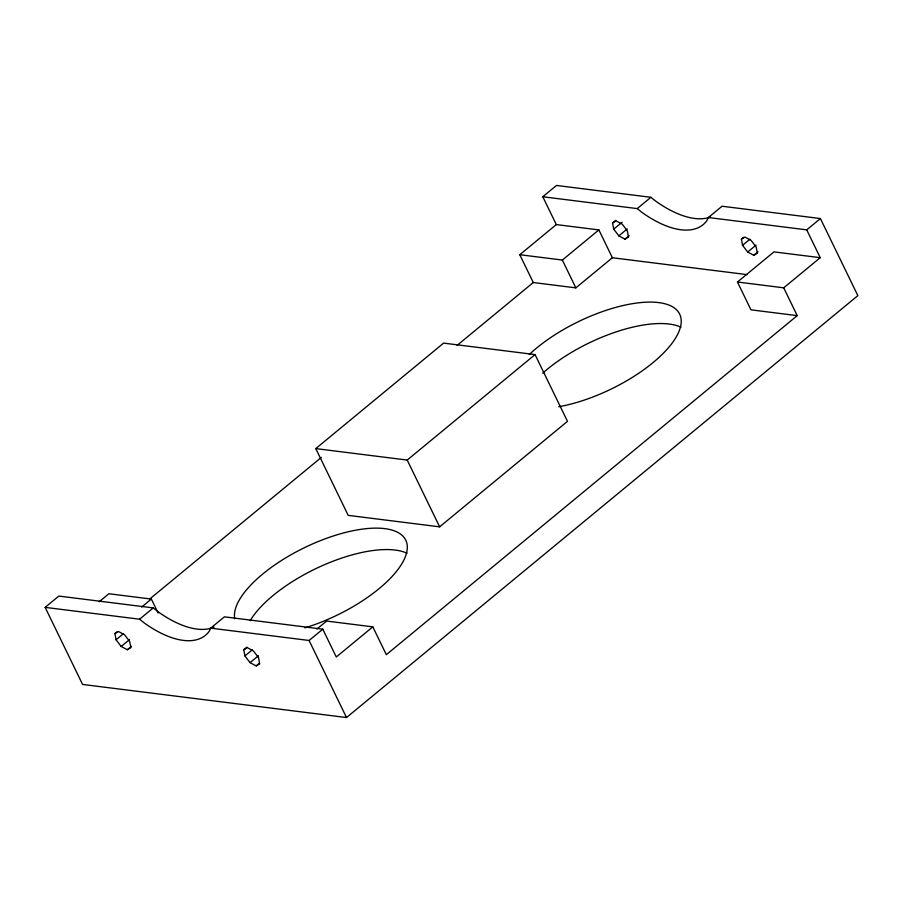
<?xml version="1.0" encoding="UTF-8"?>
<svg xmlns="http://www.w3.org/2000/svg" width="903" height="903" viewBox="0 0 903 903"><rect width="100%" height="100%" fill="white"/><g stroke="black" fill="none" stroke-linecap="round" stroke-linejoin="round"><path stroke-width="1.35" d="M797.225 315.632L750.957 309.831L737.446 282.018L783.714 287.82L797.225 315.632L386.326 654.675L372.815 626.851L336.288 656.989L322.789 629.177L224.418 616.839L210.726 628.138L209.214 631.299A94.352 45.116 50.5 0 1 144.548 623.183L139.581 619.21L45.15 607.369L82.579 684.44L346.515 717.546L857.85 295.631L820.421 218.56L722.061 206.223L708.37 217.521L706.857 220.682A94.352 45.116 50.5 0 1 642.191 212.566L637.225 208.604L542.793 196.752L556.304 224.576L598.87 229.915L612.381 257.739L747.176 274.636M45.15 607.369L58.842 596.07L153.273 607.911L158.251 611.884A94.352 45.116 50.5 0 0 214.056 627.1M542.793 196.752L556.485 185.454L650.916 197.294L655.894 201.267A94.352 45.116 50.5 0 0 710.48 216.991M99.206 601.725L108.879 593.745L151.354 599.073L158.104 612.99M612.381 257.739L575.854 287.865L533.289 282.526L519.778 254.714L556.304 224.576M315.779 448.599L443.61 343.117L535.061 354.586L567.479 421.351L439.637 526.833L348.197 515.365L315.779 448.599L407.219 460.067L535.061 354.586M149.559 599.152L321.31 457.426M457.189 345.318L533.289 282.526M141.681 607.053L151.354 599.073M519.778 254.714L562.355 260.053L598.87 229.915M114.929 633.579L118.451 631.502L124.569 634.786L129.705 641.491L130.833 647.688L127.312 649.754L121.194 646.48L116.069 639.775L114.929 633.579L117.04 631.84M612.573 222.962L616.094 220.896L622.212 224.17L627.337 230.875L628.477 237.071L624.955 239.137L618.837 235.864L613.713 229.159L612.573 222.962L615.733 220.355M139.581 619.21L153.273 607.911M637.225 208.604L650.916 197.294M116.069 639.775L123.44 633.692M613.713 229.159L622.133 222.206M121.194 646.48L129.626 639.527M618.837 235.864L627.269 228.91M127.312 649.754L131.533 646.277M624.955 239.137L629.165 235.66M243.776 649.742L247.309 647.665L253.427 650.95L258.551 657.644L259.692 663.852L256.17 665.917L250.052 662.644L244.916 655.939L243.776 649.742L246.948 647.124M741.419 239.126L744.941 237.06L751.059 240.333L756.195 247.038L757.335 253.235L753.802 255.301L747.684 252.027L742.559 245.323L741.419 239.126L743.53 237.387M244.916 655.939L252.298 649.855M742.559 245.323L749.93 239.239M250.052 662.644L258.472 655.691M747.684 252.027L756.116 245.074M256.17 665.917L259.33 663.31M753.802 255.301L758.023 251.824M316.908 629.03L326.581 621.061L372.815 626.851M737.446 282.018L773.973 251.881L820.24 257.682L806.729 229.859L708.37 217.521M210.726 628.138L309.086 640.475L322.789 629.177M806.729 229.859L820.421 218.56M783.714 287.82L820.24 257.682M562.355 260.053L575.854 287.865M407.219 460.067L439.637 526.833M309.086 640.475L346.515 717.546M250.142 620.7A94.352 37.474 -25.9 0 1 324.775 564.578A94.352 37.474 -25.9 0 1 407.027 553.223M529.26 354.518A94.352 37.474 -25.9 0 1 644.821 302.257A94.352 37.474 -25.9 0 1 669.642 346.289A94.352 37.474 -25.9 0 1 558.709 406.745M234.735 618.769A94.352 37.474 -25.9 0 1 321.378 540.265A94.352 37.474 -25.9 0 1 406.914 551.349A94.352 37.474 -25.9 0 1 304.932 627.856M542.714 373.153A94.352 37.474 -25.9 0 1 680.952 327.202"/></g></svg>
